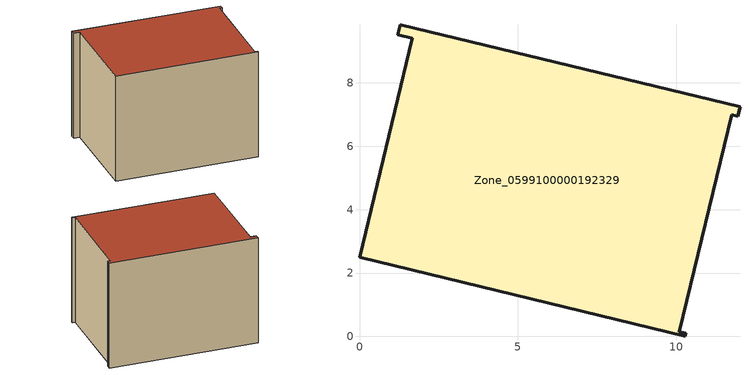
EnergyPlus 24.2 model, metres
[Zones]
Zone_0599100000192329
 floor ground (C_G): 1.66,9.41 1.21,9.52 1.28,9.84 12,7.25 11.93,6.94 11.74,6.99 10.09,0.15 10.29,0.1 10.27,0 0,2.5 z0
 wall outside (C_F): 10.27,0 10.29,0.1 10.09,0.15 11.74,6.99 11.93,6.94 12,7.25 1.28,9.84 1.21,9.52 1.66,9.41 0,2.5 10.27,0 z0:8.2
 roof outside (C_R): 1.66,9.41 0,2.5 10.27,0 10.29,0.1 10.09,0.15 11.74,6.99 11.93,6.94 12,7.25 1.28,9.84 1.21,9.52 z8.2
[BUILDING]
Pand.0599100000192329: North Axis=0; Terrain=City; Loads Convergence Tolerance Value=0.04; Temperature Convergence Tolerance Value=0.4; Solar Distribution=FullExterior; Maximum Number of Warmup Days=25; Minimum Number of Warmup Days=1
[Site:Location]
Rotterdam.The.Hague.AP_ZH_NLD Design_Conditions: Latitude=51.96; Longitude=4.45; Time Zone=1; Elevation=-4.5
[SITE:GROUNDTEMPERATURE:BUILDINGSURFACE]
18, 18, 18, 18, 18, 18, 18, 18, 18, 18, 18, 18
[MATERIAL] Thermal Absorptance=0.9; Solar Absorptance=0.7; Visible Absorptance=0.7
Name | Roughness | Thickness | Conductivity | Density | Specific Heat
G.TC.1992-2005 | MediumSmooth | 0.15 | 0.06 | 540 | 1210
F.TC.1992-2005 | Rough | 0.3 | 0.12 | 1920 | 840
R.TC.1992-2005 | MediumRough | 0.2 | 0.08 | 1500 | 1000
[CONSTRUCTION]
C_G: G.TC.1992-2005
C_F: F.TC.1992-2005
C_R: R.TC.1992-2005
[ZONE]
Zone_0599100000192329: Type=1; Multiplier=1; Ceiling Height=Autocalculate; Volume=Autocalculate; Floor Area=autocalculate; Part of Total Floor Area=Yes
[ZONEINFILTRATION:DESIGNFLOWRATE]
Infil_Zone_0599100000192329: Zone or ZoneList or Space or SpaceList=Zone_0599100000192329; Schedule=AlwaysOn; Design Flow Rate Calculation Method=Flow/Area; Flow Rate per Floor Area=0.0015; Constant Term Coefficient=1; Temperature Term Coefficient=0; Velocity Term Coefficient=0; Velocity Squared Term Coefficient=0
[HVACTEMPLATE:ZONE:IDEALLOADSAIRSYSTEM]
Zone_0599100000192329: Maximum Heating Supply Air Temperature=50; Minimum Cooling Supply Air Temperature=13; Maximum Heating Supply Air Humidity Ratio=0.0156; Minimum Cooling Supply Air Humidity Ratio=0.0077; Heating Limit=NoLimit; Cooling Limit=NoLimit; Dehumidification Control Type=ConstantSensibleHeatRatio; Cooling Sensible Heat Ratio=0.7; Dehumidification Setpoint=60; Humidification Control Type=None; Humidification Setpoint=30; Outdoor Air Method=None; Outdoor Air Flow Rate per Person=0.00944; Outdoor Air Flow Rate per Zone Floor Area=0; Outdoor Air Flow Rate per Zone=0; Demand Controlled Ventilation Type=None; Outdoor Air Economizer Type=NoEconomizer; Heat Recovery Type=None; Sensible Heat Recovery Effectiveness=0.7; Latent Heat Recovery Effectiveness=0.65
[ZONECONTROL:THERMOSTAT]
ThermostatControl_Zone_0599100000192329: Zone or ZoneList=Zone_0599100000192329; Control Type Schedule=DualSetpointControlType; Control 1=Thermostat_Zone_0599100000192329; Temperature Difference Between Cutout And Setpoint=0
[THERMOSTATSETPOINT:DUALSETPOINT]
Thermostat_Zone_0599100000192329: Heating Setpoint Temperature Schedule=HeatingSetpoint_Zone_0599100000192329; Cooling Setpoint Temperature Schedule=CoolingSetpoint_Zone_0599100000192329
[SCHEDULE:COMPACT]
HeatingSetpoint_Zone_0599100000192329: Through: 12/31, For: AllDays, Until: 24:00, 21
CoolingSetpoint_Zone_0599100000192329: Through: 12/31, For: AllDays, Until: 24:00, 24
DualSetpointControlType: Through: 12/31, For: AllDays, Until: 24:00, 4
AlwaysOn: Through: 12/31, For: AllDays, Until: 24:00, 1
